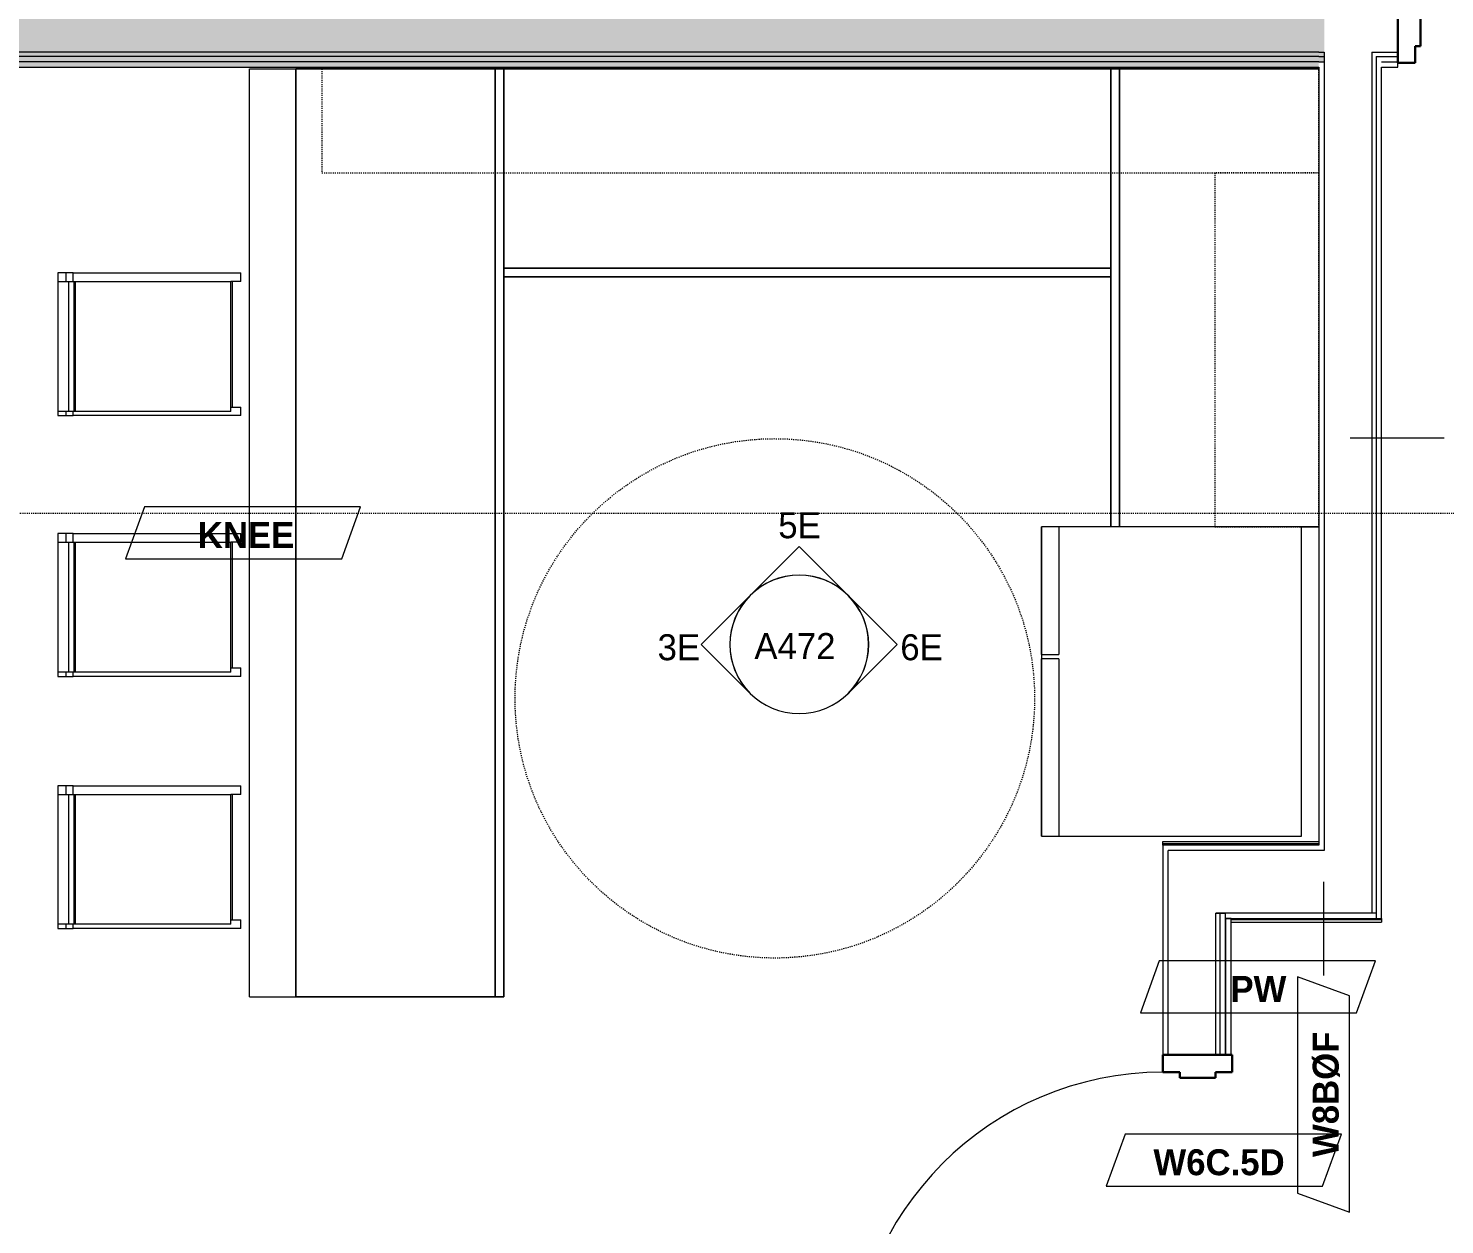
# Model space of a CAD drawing. Header units: inches. Extents: x -4010 to -1814, y 9846 to 12241.
# Drawn here: x -3636.3 to -3472.8, y 10988.2 to 11126.4 of the extents above; entities that cross this region are included whole.
import ezdxf

# ---------------------------------------------------------------- set-up
doc = ezdxf.new("R2010")
doc.units = ezdxf.units.IN
doc.header["$MEASUREMENT"] = 0
doc.linetypes.add('Aligning Line 1_8_', pattern=[0.25, 0.125, -0.125])
doc.linetypes.add('Dash', pattern=[0.25, 0.125, -0.125])
for name, color, linetype, lineweight in [('0-1', 7, 'Continuous', 5), ('0-2', 7, 'Continuous', 9), ('A-DOOR-1', 7, 'Continuous', 9), ('A-DOOR-2', 10, 'Continuous', 30), ('A-DOOR-FRAM-2', 10, 'Continuous', 30), ('A-GENM', 5, 'Continuous', 9), ('A-GENM-HDLN', 13, 'Dash', 9), ('A-WALL-2', 250, 'Continuous', 18), ('A-WALL-3', 113, 'Continuous', 9), ('A-WALL-IDEN', 211, 'Continuous', 9), ('G-ANNO-SYMB-1', 147, 'Aligning Line 1_8_', 9), ('G-ANNO-SYMB-3', 111, 'Continuous', 9), ('I-FURN', 30, 'Continuous', 9), ('I-WALL-1', 21, 'Continuous', 18), ('I-WALL-2', 241, 'Continuous', 5), ('I-WALL-3', 7, 'Continuous', 9), ('Q-CASE', 31, 'Continuous', 9), ('Q-CASE-HDLN', 31, 'Dash', 9), ('Q-SPCQ', 91, 'Continuous', 9)]:
    doc.layers.add(name, color=color, linetype=linetype, lineweight=lineweight)
doc.styles.add('Century Gothic', font='ufonts.com_century-gothic.ttf', dxfattribs={"height": 3})
doc.styles.add('Century Gothic_B_1', font='GOTHICB.TTF', dxfattribs={"height": 3})

# ---------------------------------------------------------------- blocks, each defined once
blk = doc.blocks.new('Basic Wall _ INT - W8BØF - _5_8 GYP - 2X8 WOOD_BATT_ - 5_8 GYP_ - ___-2320029-UNIT PLANS - 1ST FLOOR')
at = {"layer": 'I-WALL-3'}
for p, q in [((-3505.3, 11032.23), (-3505.3, 11032.52)), ((-3505.3, 11032.52), (-3487.3, 11032.52)), ((-3487.3, 11032.23), (-3505.3, 11032.23)), ((-3505.3, 11032.14), (-3505.3, 11032.23)), ((-3505.3, 11032.1), (-3505.3, 11032.14))]:
    blk.add_line(p, q, dxfattribs=at)
blk = doc.blocks.new('Basic Wall _ INT - W8BØF - _5_8 GYP - 2X8 WOOD_BATT_ - 5_8 GYP_ - ___-2320028-UNIT PLANS - 1ST FLOOR')
at = {"layer": 'I-WALL-3'}
for p, q in [((-3497.42, 11023.48), (-3480.05, 11023.48)), ((-3497.42, 11023.19), (-3480.05, 11023.19)), ((-3480.05, 11023.6), (-3480.05, 11023.56)), ((-3480.05, 11023.56), (-3480.05, 11023.48)), ((-3480.05, 11023.48), (-3480.05, 11023.19))]:
    blk.add_line(p, q, dxfattribs=at)
blk = doc.blocks.new('HOLLOW METAL - 1HR RATED-2191982-UNIT PLANS - 1ST FLOOR')
at = {"layer": 'A-DOOR-1'}
blk.add_arc((18, -4.5), 36, 180, 270, dxfattribs=at)
at = {"layer": 'A-DOOR-2'}
for p, q in [((16.25, -4.5), (18, -4.5)), ((16.25, -40.5), (16.25, -4.5)), ((18, -4.5), (18, -40.5)), ((18, -40.5), (16.25, -40.5))]:
    blk.add_line(p, q, dxfattribs=at)
at = {"layer": 'A-DOOR-FRAM-2'}
for p, q in [((-20, 3.5), (-18, 3.5)), ((-20, -4.5), (-20, 3.5)), ((-18, 3.5), (-18, 1.5625)), ((18, 3.5), (20, 3.5)), ((18, 1.5625), (18, 3.5)), ((20, 3.5), (20, -4.5)), ((-18, 1.5625), (-17.375, 1.5625)), ((-17.375, 1.5625), (-17.375, -2.5625)), ((17.375, 1.5625), (18, 1.5625)), ((17.375, -2.5625), (17.375, 1.5625)), ((-18, -2.5625), (-18, -4.5)), ((-17.375, -2.5625), (-18, -2.5625)), ((18, -2.5625), (17.375, -2.5625)), ((18, -4.5), (18, -2.5625)), ((-18, -4.5), (-20, -4.5)), ((20, -4.5), (18, -4.5))]:
    blk.add_line(p, q, dxfattribs=at)
blk = doc.blocks.new('HOLLOW METAL - UNIT DOOR-2191977-UNIT PLANS - 1ST FLOOR')
at = {"layer": 'A-DOOR-1'}
blk.add_arc((18, -3.875), 36, 180, 270, dxfattribs=at)
at = {"layer": 'A-DOOR-2'}
for p, q in [((16.25, -3.875), (18, -3.875)), ((16.25, -39.875), (16.25, -3.875)), ((18, -3.875), (18, -39.875)), ((18, -39.875), (16.25, -39.875))]:
    blk.add_line(p, q, dxfattribs=at)
at = {"layer": 'A-DOOR-FRAM-2'}
for p, q in [((-20, 4.125), (-18, 4.125)), ((-20, -3.875), (-20, 4.125)), ((-18, 4.125), (-18, 2.1875)), ((18, 4.125), (20, 4.125)), ((18, 2.1875), (18, 4.125)), ((20, 4.125), (20, -3.875)), ((-18, 2.1875), (-17.375, 2.1875)), ((-17.375, 2.1875), (-17.375, -1.9375)), ((17.375, 2.1875), (18, 2.1875)), ((17.375, -1.9375), (17.375, 2.1875)), ((-18, -1.9375), (-18, -3.875)), ((-17.375, -1.9375), (-18, -1.9375)), ((18, -1.9375), (17.375, -1.9375)), ((18, -3.875), (18, -1.9375)), ((-18, -3.875), (-20, -3.875)), ((20, -3.875), (18, -3.875))]:
    blk.add_line(p, q, dxfattribs=at)
blk = doc.blocks.new('CTR - 1st Phase - Common Walls_rvt-1-UNIT PLANS - 1ST FLOOR')
at = {"layer": 'I-WALL-1'}
h = blk.add_hatch(color=256, dxfattribs=at)
h.paths.add_polyline_path([(-3487.3, 11121.94), (-3487.3, 11122.56), (-3733.62, 11122.56), (-3733.62, 11121.94), (-3494.85, 11121.94)], flags=0)
h.paths.add_polyline_path([(-3771.62, 11121.94), (-3771.62, 11122.56), (-3823.82, 11122.56), (-3823.82, 11121.94), (-3803.67, 11121.94)], flags=0)
at = {"layer": 'I-WALL-2'}
for points in [[(-3486.67, 11123.69), (-3486.67, 11129.19), (-3823.82, 11129.19), (-3823.82, 11123.69), (-3487.3, 11123.69)], [(-3487.3, 11123.19), (-3486.67, 11123.19), (-3486.67, 11123.69), (-3823.82, 11123.69), (-3823.82, 11123.19), (-3494.85, 11123.19)], [(-3486.67, 11122.56), (-3486.67, 11123.19), (-3823.82, 11123.19), (-3823.82, 11122.56), (-3771.62, 11122.56), (-3771.62, 11122.66), (-3733.62, 11122.66), (-3733.62, 11122.56), (-3487.3, 11122.56)]]:
    blk.add_hatch(color=256, dxfattribs=at).paths.add_polyline_path(points, flags=0)
at = {"layer": 'A-WALL-2'}
for p, q in [((-3487.3, 11123.69), (-3823.82, 11123.69)), ((-3487.3, 11123.19), (-3823.82, 11123.19)), ((-3487.3, 11123.69), (-3486.67, 11123.69)), ((-3487.3, 11123.19), (-3486.67, 11123.19)), ((-3486.67, 11123.69), (-3486.67, 11123.19)), ((-3486.67, 11123.69), (-3486.67, 11123.19)), ((-3486.67, 11123.19), (-3486.67, 11122.56)), ((-3486.67, 11123.19), (-3486.67, 11122.56)), ((-3481.17, 11123.69), (-3481.17, 11032.1)), ((-3481.17, 11123.69), (-3480.67, 11123.69)), ((-3480.67, 11123.69), (-3480.05, 11123.69)), ((-3480.67, 11123.19), (-3480.67, 11032.1)), ((-3480.67, 11123.19), (-3480.05, 11123.19)), ((-3480.05, 11123.69), (-3478.17, 11123.69)), ((-3480.05, 11123.19), (-3478.17, 11123.19)), ((-3487.3, 11122.56), (-3733.62, 11122.56)), ((-3487.3, 11122.56), (-3486.67, 11122.56)), ((-3486.67, 11122.56), (-3486.67, 11032.1)), ((-3480.05, 11122.56), (-3478.17, 11122.56)), ((-3504.67, 11024.23), (-3504.67, 11031.48)), ((-3486.67, 11031.48), (-3504.67, 11031.48)), ((-3486.67, 11032.1), (-3486.67, 11031.48)), ((-3481.17, 11032.1), (-3481.17, 11031.48)), ((-3481.17, 11031.48), (-3481.17, 11024.23)), ((-3480.67, 11032.1), (-3480.67, 11024.23)), ((-3504.67, 11023.6), (-3504.67, 11024.23)), ((-3504.67, 11007.85), (-3504.67, 11023.6)), ((-3499.17, 11024.23), (-3498.67, 11024.23)), ((-3499.17, 11023.6), (-3499.17, 11024.23)), ((-3498.67, 11024.23), (-3499.17, 11024.23)), ((-3499.17, 11007.85), (-3499.17, 11023.6)), ((-3498.67, 11024.23), (-3498.05, 11024.23)), ((-3498.67, 11023.6), (-3498.67, 11024.23)), ((-3498.05, 11024.23), (-3498.67, 11024.23)), ((-3498.67, 11007.85), (-3498.67, 11023.6)), ((-3498.05, 11023.6), (-3498.05, 11024.23)), ((-3481.17, 11024.23), (-3498.05, 11024.23)), ((-3480.67, 11024.23), (-3481.17, 11024.23)), ((-3480.67, 11024.23), (-3481.17, 11024.23)), ((-3480.67, 11024.23), (-3480.67, 11023.6))]:
    blk.add_line(p, q, dxfattribs=at)
at = {"layer": 'G-ANNO-SYMB-1'}
blk.add_line((-1871.64, 11070.38), (-4009.55, 11070.38), dxfattribs=at)
at = {"layer": 'I-WALL-3'}
for p, q in [((-3733.62, 11121.94), (-3487.3, 11121.94)), ((-3487.3, 11121.94), (-3487.3, 11032.1)), ((-3480.05, 11032.1), (-3480.05, 11121.94)), ((-3480.05, 11121.94), (-3478.17, 11121.94)), ((-3478.17, 11121.94), (-3478.17, 11122.44)), ((-3487.3, 11032.1), (-3505.3, 11032.1)), ((-3505.3, 11032.1), (-3505.3, 11031.48)), ((-3505.3, 11031.48), (-3505.3, 11023.6)), ((-3480.05, 11023.6), (-3480.05, 11032.1)), ((-3505.3, 11023.6), (-3505.3, 11007.85)), ((-3498.05, 11007.85), (-3498.05, 11023.6)), ((-3498.05, 11023.6), (-3480.67, 11023.6)), ((-3498.05, 11023.6), (-3498.05, 11007.85)), ((-3497.42, 11023.6), (-3498.05, 11023.6)), ((-3497.42, 11007.85), (-3497.42, 11023.6)), ((-3480.67, 11023.6), (-3480.05, 11023.6))]:
    blk.add_line(p, q, dxfattribs=at)
at = {"layer": '0-2'}
for name, p, rotation in [('HOLLOW METAL - 1HR RATED-2191982-UNIT PLANS - 1ST FLOOR', (-3458.17, 11125.94), 180), ('HOLLOW METAL - UNIT DOOR-2191977-UNIT PLANS - 1ST FLOOR', (-3501.42, 10987.85), 270.0000000000081)]:
    blk.add_blockref(name, p, dxfattribs=dict(at, rotation=rotation))
for name in ['Basic Wall _ INT - W8BØF - _5_8 GYP - 2X8 WOOD_BATT_ - 5_8 GYP_ - ___-2320029-UNIT PLANS - 1ST FLOOR', 'Basic Wall _ INT - W8BØF - _5_8 GYP - 2X8 WOOD_BATT_ - 5_8 GYP_ - ___-2320028-UNIT PLANS - 1ST FLOOR']:
    blk.add_blockref(name, (0, 0), dxfattribs=at)
blk = doc.blocks.new('Bar_Stool_6722_1_ - Bar_Stool_6722_1_-1229311-UNIT PLANS - 1ST FLOOR')
at = {"layer": 'I-FURN'}
for p, q in [((0, 19.21), (0, 21.13)), ((1, 21.13), (0, 21.13)), ((1, 21.13), (1, 20.14)), ((1, 20.14), (15.5, 20.14)), ((1, 20.14), (1, 20.06)), ((1, 20.06), (1, 19.99)), ((16, 20), (1, 20)), ((1, 19.89), (1, 19.99)), ((1, 17.63), (1, 19.89)), ((15.5, 20.14), (15.5, 21.13)), ((16.5, 21.13), (15.5, 21.13)), ((15.5, 20.06), (15.5, 20.14)), ((15.5, 19.99), (15.5, 20.06)), ((16, 19.99), (16, 19.89)), ((16, 19.89), (16, 17.63)), ((16.5, 21.13), (16.5, 19.21)), ((0, 17.72), (0, 19.21)), ((16.5, 19.21), (16.5, 17.72)), ((0, 1.78), (0, 17.72)), ((1, 2.03), (1, 17.63)), ((16, 17.63), (16, 2.03)), ((16.5, 17.72), (16.5, 1.78)), ((1, 1.78), (0, 1.78)), ((0, 1.78), (0, 0.98)), ((1, 1.91), (1, 2.03)), ((16, 2.03), (1, 2.03)), ((1, 1.24), (1, 1.91)), ((16, 1.91), (1, 1.91)), ((16, 2.03), (16, 1.91)), ((16, 1.91), (16, 1.24)), ((16.5, 1.78), (16, 1.78)), ((16.5, 0.98), (16.5, 1.78)), ((1, 0.98), (0, 0.98)), ((0, 0.98), (0, 0)), ((0, 0), (1, 0)), ((1, 0), (1, 1.24)), ((1, 1.24), (16, 1.24)), ((16, 1.24), (16, 0)), ((16.5, 0.98), (16, 0.98)), ((16, 0), (16.5, 0)), ((16.5, 0), (16.5, 0.98)), ((1, 0), (16, 0))]:
    blk.add_line(p, q, dxfattribs=at)
blk = doc.blocks.new('OD_CW_Upper Cabinet - OD_CW_Upper Cabinet-3856831-UNIT PLANS - 1ST FLOOR')
at = {"layer": 'Q-CASE-HDLN'}
for p, q in [((115.86, 24), (0.74, 24)), ((0.74, 24), (0.74, 12)), ((115.86, 12), (115.86, 24)), ((0.74, 12), (115.86, 12))]:
    blk.add_line(p, q, dxfattribs=at)
blk = doc.blocks.new('OD_CW_Base Cabinet - OD_CW_Base Cabinet-3857755-UNIT PLANS - 1ST FLOOR')
at = {"layer": 'Q-CASE'}
for p, q in [((70.86, 24), (0.74, 24)), ((0.74, 24), (70.86, 24)), ((70.86, 0), (70.86, 24)), ((70.86, 24), (70.86, 1)), ((0.74, 1), (70.86, 1)), ((70.86, 1), (0.74, 1)), ((0.74, 0), (70.86, 0)), ((70.86, 0), (0.74, 0)), ((70.86, 1), (70.86, 0))]:
    blk.add_line(p, q, dxfattribs=at)
blk = doc.blocks.new('OD_CW_Base Cabinet - OD_CW_Base Cabinet-3870381-UNIT PLANS - 1ST FLOOR')
at = {"layer": 'Q-CASE'}
for p, q in [((107.93, 24), (0.74, 24)), ((0.74, 24), (0.74, 0)), ((0.74, 1), (0.74, 24)), ((0.74, 24), (107.93, 24)), ((107.93, 0), (107.93, 24)), ((107.93, 24), (107.93, 1)), ((0.74, 0), (0.74, 1)), ((0.74, 1), (107.93, 1)), ((107.93, 1), (0.74, 1)), ((0.74, 0), (107.93, 0)), ((107.93, 0), (0.74, 0)), ((107.93, 1), (107.93, 0))]:
    blk.add_line(p, q, dxfattribs=at)
blk = doc.blocks.new('ADA Clearances - 5ft Circle-2253126-UNIT PLANS - 1ST FLOOR')
at = {"layer": 'A-GENM-HDLN'}
blk.add_circle((0, 0), 30, dxfattribs=at)
blk = doc.blocks.new('OD_CW_Upper Cabinet - OD_CW_Upper Cabinet-3876458-UNIT PLANS - 1ST FLOOR')
at = {"layer": 'Q-CASE-HDLN'}
for p, q in [((41.64, 24), (0.74, 24)), ((0.74, 24), (0.74, 12)), ((41.64, 12), (41.64, 24)), ((0.74, 12), (41.64, 12))]:
    blk.add_line(p, q, dxfattribs=at)
blk = doc.blocks.new('OD_CW_Base Cabinet - OD_CW_Base Cabinet-3876445-UNIT PLANS - 1ST FLOOR')
at = {"layer": 'Q-CASE'}
for p, q in [((0.74, 24), (0.74, 0)), ((0.74, 1), (0.74, 24)), ((53.64, 22), (53.64, 24)), ((53.64, 24), (53.64, 22)), ((0.74, 0), (0.74, 1)), ((0.74, 1), (53.64, 1)), ((53.64, 1), (0.74, 1)), ((0.74, 0), (53.64, 0)), ((53.64, 0), (0.74, 0))]:
    blk.add_line(p, q, dxfattribs=at)
blk = doc.blocks.new('Refrigerator_-_Side-by-Side_6047 - 36_ X 30_-V136-UNIT PLANS - 1ST FLOOR')
at = {"layer": 'Q-SPCQ'}
for p, q in [((17.87, 14.42), (-17.88, 14.42)), ((-17.88, 14.42), (-17.88, -15.58)), ((17.87, -15.58), (17.87, 14.42)), ((-17.88, -13.58), (-3.13, -13.58)), ((-17.88, -13.58), (-17.88, -15.58)), ((-3.13, -15.58), (-3.13, -13.58)), ((-2.63, -13.58), (17.87, -13.58)), ((-2.63, -13.58), (-2.63, -15.58)), ((17.87, -15.58), (17.87, -13.58)), ((-17.88, -15.58), (17.87, -15.58)), ((-3.13, -15.58), (-17.88, -15.58)), ((17.87, -15.58), (-2.63, -15.58))]:
    blk.add_line(p, q, dxfattribs=at)
blk = doc.blocks.new('Elevation - Filled Arrow-152140-UNIT PLANS - 1ST FLOOR')
at = {"layer": 'G-ANNO-SYMB-3'}
for start, end in [(360, 180), (180, 360)]:
    blk.add_arc((0, 0), 0.25, start, end, dxfattribs=at)
blk = doc.blocks.new('Elevation - Filled Arrow-151867-UNIT PLANS - 1ST FLOOR')
at = {"layer": 'G-ANNO-SYMB-3'}
for p, q in [((0, 0.3536), (-0.1768, 0.1768)), ((0.1768, 0.1768), (0, 0.3536))]:
    blk.add_line(p, q, dxfattribs=at)
blk.add_arc((0, 0), 0.25, 45, 135, dxfattribs=at)
blk = doc.blocks.new('Wall Tag - Arch Wall-3956453-UNIT PLANS - 1ST FLOOR')
at = {"layer": 'A-WALL-IDEN'}
for p, q in [((-0.3561, 0.0937), (-0.4244, -0.0937)), ((0.4244, 0.0937), (-0.3561, 0.0937)), ((0.3561, -0.0937), (0.4244, 0.0937)), ((-0.4244, -0.0937), (0.3561, -0.0937))]:
    blk.add_line(p, q, dxfattribs=at)

msp = doc.modelspace()

# ---------------------------------------------------------------- linework, layer by layer
at = {"layer": 'A-WALL-3'}
for p, q in [((-3610.79874, 11014.5644), (-3610.79874, 11121.7519)), ((-3610.79874, 11121.7519), (-3605.42374, 11121.7519)), ((-3610.79874, 11014.5644), (-3605.42374, 11014.5644))]:
    msp.add_line(p, q, dxfattribs=at)
at = {"layer": 'A-WALL-IDEN'}
for p, q in [((-3483.67374, 11079.12538), (-3472.83058, 11079.12538)), ((-3486.74726, 11027.8519), (-3486.74726, 11017.00874))]:
    msp.add_line(p, q, dxfattribs=at)

# ---------------------------------------------------------------- block references
at = {"layer": '0-1'}
msp.add_blockref('CTR - 1st Phase - Common Walls_rvt-1-UNIT PLANS - 1ST FLOOR', (0, 0), dxfattribs=at)
at = {"layer": 'A-GENM', "rotation": 89.9999999998024}
msp.add_blockref('ADA Clearances - 5ft Circle-2253126-UNIT PLANS - 1ST FLOOR', (-3550.11124, 11049.0394), dxfattribs=at)
at = {"layer": 'A-WALL-IDEN', "xscale": 31.99999999999999, "yscale": 31.99999999999999, "zscale": 31.99999999999999}
for p in [(-3611.52925, 11068.15815), (-3494.31822, 11015.7269), (-3498.25572, 10995.70815)]:
    msp.add_blockref('Wall Tag - Arch Wall-3956453-UNIT PLANS - 1ST FLOOR', p, dxfattribs=at)
at = {"layer": 'A-WALL-IDEN', "xscale": 31.99999999999999, "yscale": 31.99999999999999, "zscale": 31.99999999999999, "rotation": 89.99999999999991}
msp.add_blockref('Wall Tag - Arch Wall-3956453-UNIT PLANS - 1ST FLOOR', (-3486.74726, 11003.27704), dxfattribs=at)
at = {"layer": 'G-ANNO-SYMB-3', "xscale": 31.99999999999999, "yscale": 31.99999999999999, "zscale": 31.99999999999999}
for name in ['Elevation - Filled Arrow-151867-UNIT PLANS - 1ST FLOOR', 'Elevation - Filled Arrow-152140-UNIT PLANS - 1ST FLOOR']:
    msp.add_blockref(name, (-3547.30031, 11055.27289), dxfattribs=at)
at = {"layer": 'G-ANNO-SYMB-3', "xscale": 31.99999999999999, "yscale": 31.99999999999999, "zscale": 31.99999999999999, "rotation": 90}
msp.add_blockref('Elevation - Filled Arrow-151867-UNIT PLANS - 1ST FLOOR', (-3547.30031, 11055.27289), dxfattribs=at)
at = {"layer": 'G-ANNO-SYMB-3', "extrusion": (0, 0, -1), "xscale": 31.99999999999999, "yscale": 31.99999999999999, "zscale": 31.99999999999999, "rotation": 89.9999999999998}
msp.add_blockref('Elevation - Filled Arrow-151867-UNIT PLANS - 1ST FLOOR', (3547.30031, 11055.27289), dxfattribs=at)
at = {"layer": 'I-FURN', "rotation": 270.0000000000927}
for p in [(-3632.92374, 11098.19574), (-3632.92374, 11068.07442), (-3632.92374, 11038.95311)]:
    msp.add_blockref('Bar_Stool_6722_1_ - Bar_Stool_6722_1_-1229311-UNIT PLANS - 1ST FLOOR', p, dxfattribs=at)
at = {"layer": 'Q-CASE'}
for name, p, rotation in [('OD_CW_Base Cabinet - OD_CW_Base Cabinet-3870381-UNIT PLANS - 1ST FLOOR', (-3581.42374, 11013.82669), 90.00000000000007), ('OD_CW_Base Cabinet - OD_CW_Base Cabinet-3876445-UNIT PLANS - 1ST FLOOR', (-3511.29874, 11122.4896), 269.9999999999995), ('OD_CW_Upper Cabinet - OD_CW_Upper Cabinet-3876458-UNIT PLANS - 1ST FLOOR', (-3511.29874, 11110.4896), 269.9999999999968)]:
    msp.add_blockref(name, p, dxfattribs=dict(at, rotation=rotation))
for name, p in [('OD_CW_Upper Cabinet - OD_CW_Upper Cabinet-3856831-UNIT PLANS - 1ST FLOOR', (-3603.16144, 11097.7519)), ('OD_CW_Base Cabinet - OD_CW_Base Cabinet-3857755-UNIT PLANS - 1ST FLOOR', (-3582.16144, 11097.7519))]:
    msp.add_blockref(name, p, dxfattribs=at)
at = {"layer": 'Q-SPCQ', "rotation": 269.9999999999981}
msp.add_blockref('Refrigerator_-_Side-by-Side_6047 - 36_ X 30_-V136-UNIT PLANS - 1ST FLOOR', (-3503.72094, 11050.9769), dxfattribs=at)

# ---------------------------------------------------------------- texts
at = {"layer": 'A-WALL-IDEN', "char_height": 3, "attachment_point": 1, "style": 'Century Gothic_B_1'}
for s, insert, width in [('KNEE', (-3616.74832, 11069.40568), 12.524), ('PW', (-3497.49635, 11016.97443), 7.575), ('W6C.5D', (-3506.39133, 10996.95568), 19.594)]:
    msp.add_mtext(s, dxfattribs=dict(at, insert=insert, width=width))
at = {"layer": 'A-WALL-IDEN', "insert": (-3487.9948, 10996.06111), "char_height": 3, "width": 17.372, "attachment_point": 1, "rotation": 90, "style": 'Century Gothic_B_1'}
msp.add_mtext('W8BØF', dxfattribs=at)
at = {"layer": 'G-ANNO-SYMB-3', "char_height": 3, "attachment_point": 1, "style": 'Century Gothic'}
for s, insert, width in [('5E', (-3549.71465, 11070.53824), 5.555), ('3E', (-3563.65332, 11056.4449), 5.555), ('A472', (-3552.47625, 11056.57932), 12.221), ('6E', (-3535.62131, 11056.4449), 5.555)]:
    msp.add_mtext(s, dxfattribs=dict(at, insert=insert, width=width))

doc.saveas('drawing.dxf')
